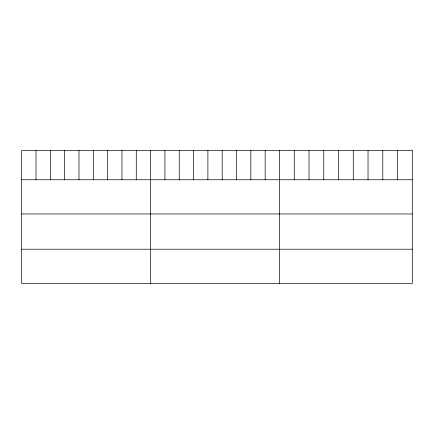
<?xml version="1.0" encoding="UTF-8"?>
<svg xmlns="http://www.w3.org/2000/svg" width="434" height="434" viewBox="0 0 434 434"><rect width="100%" height="100%" fill="white"/><g stroke="black" fill="none" stroke-linecap="round" stroke-linejoin="round"><path stroke-width="0.65" d="M21.7 179.757L412.3 179.757M21.7 213.967L412.3 213.967M21.7 249.219L412.3 249.219M397.544 150.565L397.544 179.757M382.788 150.565L382.788 179.757M368.032 150.565L368.032 179.757M353.276 150.565L353.276 179.757M338.52 150.565L338.52 179.757M323.764 150.565L323.764 179.757M309.008 150.565L309.008 179.757M294.252 150.565L294.252 179.757M279.496 150.565L279.496 283.435M265.174 150.565L265.174 179.757M250.852 150.565L250.852 179.757M236.53 150.565L236.53 179.757M222.208 150.565L222.208 179.757M207.886 150.565L207.886 179.757M193.564 150.565L193.564 179.757M179.242 150.565L179.242 179.757M164.92 150.565L164.92 179.757M150.598 150.565L150.598 283.435M136.276 150.565L136.276 179.757M121.954 150.565L121.954 179.757M107.632 150.565L107.632 179.757M93.31 150.565L93.31 179.757M78.988 150.565L78.988 179.757M64.666 150.565L64.666 179.757M50.344 150.565L50.344 179.757M36.022 150.565L36.022 179.757M412.3 150.565L21.7 150.565L21.7 283.435L412.3 283.435L412.3 150.565"/></g></svg>
